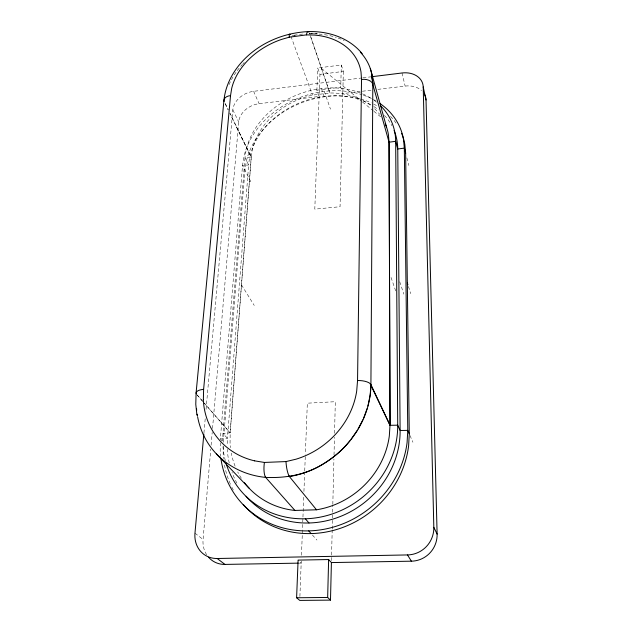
<?xml version="1.0" encoding="UTF-8"?>
<svg xmlns="http://www.w3.org/2000/svg" width="632" height="632" viewBox="0 0 632 632"><rect width="100%" height="100%" fill="white"/><g stroke="black" fill="none" stroke-linecap="round" stroke-linejoin="round"><path stroke-width="0.47" stroke-dasharray="3.16 2.37" d="M223.286 446.05L223.175 453.729A96.025 88.614 -39.1 0 0 223.562 458.595M220.307 442.819L220.189 450.545A96.83 89.167 -38.9 0 0 220.679 456.415M331.452 560.592L332.195 530.003M332.219 529.016L332.606 513.224M332.63 512.236L332.795 505.331M332.819 504.344L333.925 458.943M334.02 455.001L334.447 437.233M334.549 433.283L335.315 401.707L307.334 403.184L305.367 454.203M343.342 71.424L340.055 206.727L314.791 209.145L319.974 74.363L317.762 67.98L341.312 64.985L343.342 71.424L319.974 74.363M371.047 90.194L342.805 93.599L340.743 87.263L341.312 64.985M299.9 596.474L301.259 561.129M301.48 555.244L302.918 517.963M302.957 516.984L303.747 496.381M303.937 491.475L304.687 471.859M304.727 470.88L305.327 455.182M212.534 428.488L238.698 121.952A20.058 15.397 -24.8 0 1 259.088 103.695L319.128 96.459L316.877 90.179L317.762 67.98M360.461 99.216A70.831 56.248 -21.9 0 0 329.936 92.999L312.477 95.116A70.831 56.248 -21.9 0 0 252.381 149.523L251.212 157.21L230.167 432.825L230.056 443.143A82.618 75.8 -38.5 0 0 230.443 447.693M223.341 442.218L244.94 170.206L246.267 161.595A82.555 66.139 -21.8 0 1 371.15 102.858M222.156 440.915L220.37 438.956L242.53 165.458L243.873 156.807A83.148 66.392 -21.8 0 1 324.303 91.427A83.148 66.392 -21.8 0 1 361.662 94.61M206.68 554.762A25.896 23.179 -58 0 1 203.062 539.515L210.772 449.123M211.112 445.189L212.202 432.422M203.939 432.983L205.345 417.262M206.04 409.41L232.837 109.818A20.406 15.516 -24.8 0 1 253.606 91.324L361.978 77.934M302.657 34.057L291.96 35.503L295.839 35.163M362.95 77.807L370.763 76.843M316.877 90.179L340.743 87.263M377.865 89.373L405.136 86.078A20.911 16.29 -16.2 0 1 421.505 90.495M309.427 33.986L317.193 33.306L311.394 33.18M229.922 113.073L251.212 157.21L245.018 157.716L222.985 433.402A90.337 82.895 -38.5 0 0 222.717 440.749M220.37 438.956L227.449 438.403L248.645 164.976L245.018 157.716A77.444 61.502 -21.9 0 1 293.564 96.388A77.444 61.502 -21.9 0 1 373.283 99.777M299.228 563.128L301.18 563.096L298.099 560.102M194.972 533.171L203.062 539.515M321.49 68.454L361.773 101.381M362.531 101.997L373.172 110.695M373.931 111.319L382.289 118.152M312.421 535.02L316.956 540.076M197.303 395.111L203.686 402.418M204.326 403.153L230.167 432.825L222.985 433.402L227.449 438.403A89.207 82.128 -38.9 0 0 227.204 445.678M196.576 394.384L202.39 401.036M203.038 401.778L230.167 432.825L251.283 157.202L229.851 113.412M241.471 284.85L254.246 305.454M250.825 181.779L242.53 165.458L248.645 164.976A76.606 61.154 -21.8 0 1 360.327 99.967M225.229 103.964L228.168 109.976M236.573 127.15L251.212 157.21M232.837 109.818L238.698 121.952M225.237 103.379L228.215 109.549M253.606 91.324L259.088 103.695M317.169 33.962A76.654 58.46 -22.2 0 0 309.798 33.875L309.396 33.085L329.88 93.007L310.691 36.656M410.002 435.527L412.925 442.266M309.459 33.141L309.743 33.883M290.973 36.411L312.477 95.116M321.364 88.559L324.121 96.404M324.303 91.427L330.489 109.178M391.058 277.488L395.743 291.068M399.732 281.761L403.856 294.164M408.462 286.517L410.737 293.651M406.874 157.889L408.857 165.458M402.007 72.988L405.136 86.078M362.91 100.441A70.831 56.248 -21.9 0 1 371.039 105.686M374.634 108.775A70.831 56.248 -21.9 0 1 379.65 114.321M229.021 84.664A76.654 58.46 -22.2 0 1 236.684 71.392M237.213 70.681A76.654 58.46 -22.2 0 1 242.38 64.448M243.004 63.785A76.654 58.46 -22.2 0 1 244.268 62.457M318.986 34.081A76.654 58.46 -22.2 0 1 336.319 37.43M338.12 38.038A76.654 58.46 -22.2 0 1 344.187 40.543M374.049 100.314A77.444 61.502 -21.9 0 1 376.996 102.574M225.316 460.625A90.337 82.895 -38.5 0 1 222.938 446.232M363.052 100.986A76.606 61.154 -21.8 0 1 373.22 106.136M374.002 106.634A76.606 61.154 -21.8 0 1 378.513 109.881M384.517 115.459A76.606 61.154 -21.8 0 1 391.824 125.618M363.471 95.211A83.148 66.392 -21.8 0 1 372.114 98.861M373.757 99.714A83.148 66.392 -21.8 0 1 376.159 101.073M236.921 483.125A89.207 82.128 -38.9 0 1 232.023 472.396M229.234 462.964A89.207 82.128 -38.9 0 1 227.315 449.305M373.654 104.059A82.555 66.139 -21.8 0 1 377.675 106.271M390.529 116.399A82.555 66.139 -21.8 0 1 396.627 123.951M233.303 490.005A96.025 88.614 -39.1 0 1 230.696 484.784M230.293 483.899A96.025 88.614 -39.1 0 1 224.218 463.43M241.337 478.242A82.618 75.8 -38.5 0 1 237.719 471.938M235.104 466.155A82.618 75.8 -38.5 0 1 231.28 453.097"/><path stroke-width="0.95" d="M254.728 460.87L264.413 462.442L285.988 461.573L296.021 459.195A80.051 71.321 -36.1 0 0 356.693 391.066L357.554 380.535L361.528 79.466L361.014 72.103A67.648 51.358 -22.2 0 0 314.246 35.052L306.402 34.879L289.258 37.185L281.374 39.468A67.648 51.358 -22.2 0 0 231.723 88.259L230.53 95.614L203.623 389.344L203.37 399.495M330.489 600.124L331.405 562.567L328.632 559.549L298.099 560.102L296.598 597.769L299.75 600.4L330.489 600.124L327.66 597.469L296.598 597.769M327.66 597.469L328.632 559.549M401.589 133.297A82.547 66.139 -21.8 0 1 404.836 144.467L405.641 153.157L409.275 433.844L408.612 445.86A96.025 88.614 -39.2 0 1 341.478 527.925A96.025 88.614 -39.2 0 1 243.249 504.447M203.844 433.963L194.972 533.171A26.441 23.558 -57 0 0 217.187 558.498L224.945 564.416L298.249 563.144M367.058 408.714L363.645 418.131M367.919 406.068L370.194 394.937L370.913 384.619L372.817 84.151L372.201 76.085A76.654 58.452 -22.2 0 0 360.382 52.227M362.902 419.743L358.075 429.025M357.104 430.621L351.06 439.287M349.875 440.804C342.086 450.782 332.013 458.777 321.167 465.199C304.411 475.035 284.985 478.266 265.756 477.405A90.581 80.967 -36.3 0 1 197.666 417.088M372.201 76.085L372.738 84.19L371.893 75.303L372.738 84.19L389.051 142.208L390.094 425.304L370.004 383.482A11.392 4.274 3.1 0 0 357.554 380.535M372.738 84.19L372.05 82.626A9.646 6.194 -2.7 0 0 361.528 79.466M316.514 509.803L289.006 476.078L289.48 476.536C333.333 469.371 370.613 429.721 370.913 384.588L390.007 425.304L389.312 436.017A82.618 75.8 -38.5 0 1 316.514 509.803L294.836 510.435M307.895 31.608C286.304 32.698 265.148 40.717 248.85 55.016L248.597 55.245C235.625 66.723 225.798 82.508 223.989 99.982L196.102 392.748L195.778 404.354L196.915 415.011M409.275 433.844L407.774 430.376L400.119 430.487L397.718 425.186L390.007 425.304L389.051 142.208L395.672 141.315L397.757 149.002L400.119 430.487A89.199 82.128 -38.9 0 1 342.568 515.57A89.199 82.128 -38.9 0 1 246.061 496.246M371.742 76.725L402.007 72.988A21.275 16.432 -16.4 0 1 423.219 86.971L426.023 100.014L437.115 534.103A26.212 25.88 -65.9 0 1 411.393 561.184L331.405 562.567M217.187 558.498L407.49 554.936A26.765 26.378 -57.9 0 0 433.821 527.301L423.219 86.971M308.211 31.6C328.142 30.913 349.37 37.802 362.199 53.728M216.342 453.855L249.206 488.267M308.716 530.888L311.118 533.574M294.923 510.435L265.258 476.947L265.756 477.405A11.842 3.444 -86.2 0 1 264.421 462.442M226.051 463.256A90.337 82.895 -38.5 0 0 305.327 518.785L308.993 522.988M407.49 554.936L411.393 561.184M433.821 527.301L437.115 534.103M407.324 282.946L407.893 284.732M370.312 68.572L386.594 127.277M405.641 153.157L404.322 148.117L403.516 139.388A83.148 66.392 -21.8 0 0 379.998 103.53M224.099 101.491L223.965 100.733A9.401 5.704 8.6 0 1 230.53 95.614M389.051 142.208L388.411 134.49A70.824 56.24 -21.9 0 0 385.251 123.833M424.293 93.884A20.911 16.29 -16.2 0 1 426.023 100.014M380.377 105.631A77.444 61.502 -21.9 0 1 395.672 141.315L397.718 425.186A90.337 82.895 -38.5 0 1 305.327 518.785M394.076 130.461A76.606 61.154 -21.8 0 1 397.757 149.002L404.322 148.117L407.774 430.376L407.095 442.479A96.83 89.167 -38.9 0 1 314.523 530.572A96.83 89.167 -38.9 0 1 220.884 458.382M196.291 393.839A11.036 4.155 2.4 0 1 203.623 389.344M289.266 37.193A9.409 1.343 78.5 0 1 290.222 34.578M306.402 34.886A9.464 2.402 87 0 1 308.851 32.066M294.788 510.435A82.618 75.8 -38.5 0 1 244.434 482.714M224.945 564.416A25.896 23.179 -58 0 1 208.528 557.219M254.68 460.87A80.051 71.321 -36.1 0 1 203.314 399.503M197.492 416.132A90.581 80.967 -36.3 0 1 197.176 414.213M196.686 410.334A90.581 80.967 -36.3 0 1 196.513 408.383M289.48 476.552A11.882 2.536 82.7 0 1 285.988 461.581"/></g></svg>
